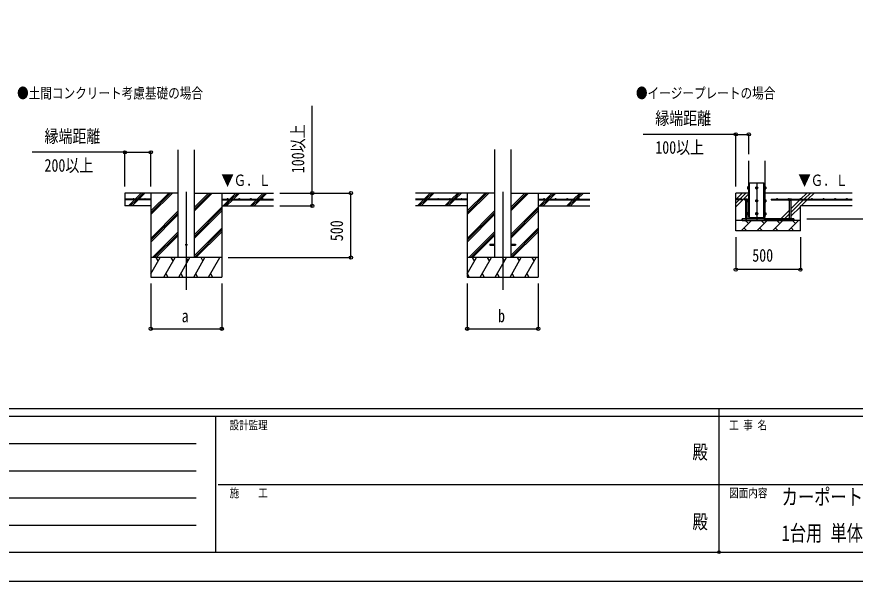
# Model space of a CAD drawing. Units: millimetres, scale not verified. Extents: x -12615 to 12615, y -8910 to 8910.
# Drawn here: x -5453 to 1040, y -8910 to -4540 of the extents above; entities that cross this region are included whole.
import ezdxf
from ezdxf.enums import TextEntityAlignment as Align

# ---------------------------------------------------------------- set-up
doc = ezdxf.new("R2010")
doc.units = ezdxf.units.MM
doc.header["$LTSCALE"] = 40
doc.header["$PDMODE"] = 32
doc.header["$PDSIZE"] = 20
for name, color, linetype in [('0-2_USER1', 3, 'Continuous'), ('0-4_YKK_12', 2, 'Continuous'), ('0-5_YKK_13', 4, 'Continuous'), ('0-6_YKK_A1', 4, 'Continuous'), ('0-7_YKK_D', 6, 'Continuous'), ('0-8_YKK_ZWAK', 7, 'Continuous')]:
    doc.layers.add(name, color=color, linetype=linetype)
doc.styles.add('ＭＳ ゴシック', font='')
doc.styles.get('ＭＳ ゴシック').set_extended_font_data('MS Gothic')

msp = doc.modelspace()

# ---------------------------------------------------------------- linework, layer by layer
at = {"layer": '0-4_YKK_12'}
for p, q in [((277.56, -5822.5), (277.56, -6122.5)), ((-4139.94, -5895.79), (-4139.94, -6655)), ((-1689.94, -5895.79), (-1689.94, -6655))]:
    msp.add_line(p, q, dxfattribs=at)
at = {"layer": '0-5_YKK_13'}
for p, q in [((221.56, -6095), (221.56, -5825)), ((221.56, -5825), (333.56, -5825)), ((333.56, -6095), (333.56, -5825)), ((206.86, -5858.51), (207.44, -5857.51)), ((206.86, -5858.51), (206.86, -5871.5)), ((206.86, -5871.5), (207.44, -5872.51)), ((212.36, -5857.51), (207.44, -5857.51)), ((212.36, -5861.25), (207.44, -5861.25)), ((212.36, -5868.75), (207.44, -5868.75)), ((212.36, -5872.51), (207.44, -5872.51)), ((212.36, -5857.51), (212.36, -5872.51)), ((213.96, -5857.96), (212.36, -5857.96)), ((212.36, -5864.5), (212.36, -5857.96)), ((212.36, -5864.5), (213.96, -5864.5)), ((212.36, -5865.5), (213.96, -5865.5)), ((212.36, -5872.05), (212.36, -5865.5)), ((212.36, -5872.05), (213.96, -5872.05)), ((213.96, -5864.5), (213.96, -5857.96)), ((213.96, -5872.05), (213.96, -5865.5)), ((341.16, -5857.95), (342.76, -5857.95)), ((341.16, -5864.5), (341.16, -5857.95)), ((342.76, -5864.5), (341.16, -5864.5)), ((342.76, -5865.5), (341.16, -5865.5)), ((341.16, -5872.05), (341.16, -5865.5)), ((342.76, -5872.05), (341.16, -5872.05)), ((342.76, -5857.49), (347.68, -5857.49)), ((342.76, -5857.49), (342.76, -5872.51)), ((342.76, -5864.5), (342.76, -5857.95)), ((342.76, -5861.25), (347.68, -5861.25)), ((342.76, -5872.05), (342.76, -5865.5)), ((342.76, -5868.75), (347.68, -5868.75)), ((342.76, -5872.51), (347.68, -5872.51)), ((348.26, -5858.5), (347.68, -5857.49)), ((348.26, -5871.5), (347.68, -5872.51)), ((348.26, -5858.5), (348.26, -5871.5)), ((185.56, -5952.5), (184.09, -5953.35)), ((185.56, -5952.5), (204.56, -5952.5)), ((189.06, -5960.5), (189.06, -6105)), ((189.57, -5960.5), (189.57, -5953.35)), ((200.54, -5960.5), (200.54, -5953.35)), ((201.06, -5960.5), (201.06, -6105)), ((204.56, -5952.5), (206.03, -5953.35)), ((206.03, -5960.5), (206.03, -5953.35)), ((206.86, -5958.51), (207.44, -5957.51)), ((206.86, -5958.51), (206.86, -5971.5)), ((206.86, -5971.5), (207.44, -5972.51)), ((212.36, -5957.51), (207.44, -5957.51)), ((212.36, -5961.25), (207.44, -5961.25)), ((212.36, -5968.75), (207.44, -5968.75)), ((212.36, -5972.51), (207.44, -5972.51)), ((212.36, -5957.51), (212.36, -5972.51)), ((213.96, -5957.96), (212.36, -5957.96)), ((212.36, -5964.5), (212.36, -5957.96)), ((212.36, -5964.5), (213.96, -5964.5)), ((212.36, -5965.5), (213.96, -5965.5)), ((212.36, -5972.05), (212.36, -5965.5)), ((212.36, -5972.05), (213.96, -5972.05)), ((213.96, -5964.5), (213.96, -5957.96)), ((213.96, -5972.05), (213.96, -5965.5)), ((341.16, -5957.95), (342.76, -5957.95)), ((341.16, -5964.5), (341.16, -5957.95)), ((342.76, -5964.5), (341.16, -5964.5)), ((342.76, -5965.5), (341.16, -5965.5)), ((341.16, -5972.05), (341.16, -5965.5)), ((342.76, -5972.05), (341.16, -5972.05)), ((342.76, -5957.49), (347.68, -5957.49)), ((342.76, -5957.49), (342.76, -5972.51)), ((342.76, -5964.5), (342.76, -5957.95)), ((342.76, -5961.25), (347.68, -5961.25)), ((342.76, -5972.05), (342.76, -5965.5)), ((342.76, -5968.75), (347.68, -5968.75)), ((342.76, -5972.51), (347.68, -5972.51)), ((348.26, -5958.5), (347.68, -5957.49)), ((348.26, -5971.5), (347.68, -5972.51)), ((348.26, -5958.5), (348.26, -5971.5)), ((525.56, -5952.5), (524.09, -5953.35)), ((524.09, -5960.5), (524.09, -5953.35)), ((544.56, -5952.5), (525.56, -5952.5)), ((529.06, -5960.5), (529.06, -6105)), ((529.57, -5960.5), (529.57, -5953.35)), ((540.54, -5960.5), (540.54, -5953.35)), ((541.06, -5960.5), (541.06, -6105)), ((544.56, -5952.5), (546.03, -5953.35)), ((206.86, -6058.51), (207.44, -6057.51)), ((206.86, -6058.51), (206.86, -6071.5)), ((206.86, -6071.5), (207.44, -6072.51)), ((212.36, -6057.51), (207.44, -6057.51)), ((212.36, -6061.25), (207.44, -6061.25)), ((212.36, -6068.75), (207.44, -6068.75)), ((212.36, -6072.51), (207.44, -6072.51)), ((212.36, -6057.51), (212.36, -6072.51)), ((213.96, -6057.96), (212.36, -6057.96)), ((212.36, -6064.5), (212.36, -6057.96)), ((212.36, -6064.5), (213.96, -6064.5)), ((212.36, -6065.5), (213.96, -6065.5)), ((212.36, -6072.05), (212.36, -6065.5)), ((212.36, -6072.05), (213.96, -6072.05)), ((213.96, -6064.5), (213.96, -6057.96)), ((213.96, -6072.05), (213.96, -6065.5)), ((221.56, -6105), (221.56, -6095)), ((333.56, -6105), (333.56, -6095)), ((341.16, -6057.95), (342.76, -6057.95)), ((341.16, -6064.5), (341.16, -6057.95)), ((342.76, -6064.5), (341.16, -6064.5)), ((342.76, -6065.5), (341.16, -6065.5)), ((341.16, -6072.05), (341.16, -6065.5)), ((342.76, -6072.05), (341.16, -6072.05)), ((342.76, -6057.49), (347.68, -6057.49)), ((342.76, -6057.49), (342.76, -6072.51)), ((342.76, -6064.5), (342.76, -6057.95)), ((342.76, -6061.25), (347.68, -6061.25)), ((342.76, -6072.05), (342.76, -6065.5)), ((342.76, -6068.75), (347.68, -6068.75)), ((342.76, -6072.51), (347.68, -6072.51)), ((348.26, -6058.5), (347.68, -6057.49)), ((348.26, -6071.5), (347.68, -6072.51)), ((348.26, -6058.5), (348.26, -6071.5)), ((565.06, -6105), (165.06, -6105)), ((165.06, -6117), (165.06, -6105)), ((165.06, -6117), (565.06, -6117)), ((189.06, -6105), (201.06, -6105)), ((189.06, -6118.5), (201.06, -6118.5)), ((541.06, -6105), (529.06, -6105)), ((541.06, -6118.5), (529.06, -6118.5)), ((565.06, -6117), (565.06, -6105)), ((-1789.94, -6300.5), (-1789.94, -6309.5)), ((-1789.94, -6300.5), (-1752.44, -6300.5)), ((-1789.94, -6309.5), (-1752.44, -6309.5)), ((-1627.44, -6300.5), (-1589.94, -6300.5)), ((-1627.44, -6309.5), (-1589.94, -6309.5)), ((-1589.94, -6300.5), (-1589.94, -6309.5))]:
    msp.add_line(p, q, dxfattribs=at)
for points in [[(215.06, -5856.5), (213.96, -5856.5), (213.96, -5873.5), (215.06, -5873.5)], [(340.06, -5856.5), (341.16, -5856.5), (341.16, -5873.5), (340.06, -5873.5)], [(206.03, -5960.5), (184.09, -5960.5), (184.09, -5953.35)], [(215.06, -5956.5), (213.96, -5956.5), (213.96, -5973.5), (215.06, -5973.5)], [(340.06, -5956.5), (341.16, -5956.5), (341.16, -5973.5), (340.06, -5973.5)], [(524.09, -5960.5), (546.03, -5960.5), (546.03, -5953.35)], [(215.06, -6056.5), (213.96, -6056.5), (213.96, -6073.5), (215.06, -6073.5)], [(340.06, -6056.5), (341.16, -6056.5), (341.16, -6073.5), (340.06, -6073.5)], [(189.06, -6117), (189.06, -6118.5), (191.06, -6120.5), (199.06, -6120.5)], [(201.06, -6117), (201.06, -6118.5), (199.06, -6120.5)], [(529.06, -6117), (529.06, -6118.5), (531.06, -6120.5)], [(541.06, -6117), (541.06, -6118.5), (539.06, -6120.5), (531.06, -6120.5)]]:
    msp.add_lwpolyline(points, dxfattribs=at)
for points in [[(277.56, -5857.49), (271.06, -5861.25), (271.06, -5868.75), (277.56, -5872.51), (284.06, -5868.75), (284.06, -5861.25)], [(277.56, -5957.49), (271.06, -5961.25), (271.06, -5968.75), (277.56, -5972.51), (284.06, -5968.75), (284.06, -5961.25)], [(277.56, -6057.49), (271.06, -6061.25), (271.06, -6068.75), (277.56, -6072.51), (284.06, -6068.75), (284.06, -6061.25)]]:
    msp.add_lwpolyline(points, close=True, dxfattribs=at)
for centre, radius in [((277.56, -5865), 8.5), ((277.56, -5865), 6.5), ((277.56, -5965), 8.5), ((277.56, -5965), 6.5), ((277.56, -6065), 8.5), ((277.56, -6065), 6.5), ((-4139.94, -6305), 5)]:
    msp.add_circle(centre, radius, dxfattribs=at)
for centre, radius, start, end in [((210.16, -5859.38), 3.31, 145.51973, 214.48027), ((219.28, -5865), 12.42, 162.41205, 197.58795), ((210.18, -5870.63), 3.32, 145.61575, 214.38425), ((277.56, -5865), 7.05, 157.21814, 202.78186), ((277.56, -5865), 7.05, 97.21814, 142.78186), ((277.56, -5865), 7.05, 217.21814, 262.78186), ((277.56, -5865), 7.05, 37.21814, 82.78186), ((277.56, -5865), 7.05, 277.21814, 322.78186), ((277.56, -5865), 7.05, 337.21814, 22.78186), ((344.94, -5859.37), 3.32, 325.61575, 34.38425), ((335.84, -5865), 12.42, 342.41205, 17.58795), ((344.94, -5870.63), 3.32, 325.61575, 34.38425), ((186.83, -5957.36), 4.86, 55.61575, 124.38425), ((195.06, -5970.65), 18.15, 72.41205, 107.58795), ((203.29, -5957.36), 4.86, 55.61575, 124.38425), ((210.16, -5959.38), 3.31, 145.51973, 214.48027), ((219.28, -5965), 12.42, 162.41205, 197.58795), ((210.18, -5970.63), 3.32, 145.61575, 214.38425), ((277.56, -5965), 7.05, 157.21814, 202.78186), ((277.56, -5965), 7.05, 97.21814, 142.78186), ((277.56, -5965), 7.05, 217.21814, 262.78186), ((277.56, -5965), 7.05, 37.21814, 82.78186), ((277.56, -5965), 7.05, 277.21814, 322.78186), ((277.56, -5965), 7.05, 337.21814, 22.78186), ((344.94, -5959.37), 3.32, 325.61575, 34.38425), ((335.84, -5965), 12.42, 342.41205, 17.58795), ((344.94, -5970.63), 3.32, 325.61575, 34.38425), ((526.83, -5957.36), 4.86, 55.61575, 124.38425), ((535.06, -5970.65), 18.15, 72.41205, 107.58795), ((543.29, -5957.36), 4.86, 55.61575, 124.38425), ((210.16, -6059.38), 3.31, 145.51973, 214.48027), ((219.28, -6065), 12.42, 162.41205, 197.58795), ((210.18, -6070.63), 3.32, 145.61575, 214.38425), ((277.56, -6065), 7.05, 157.21814, 202.78186), ((277.56, -6065), 7.05, 97.21814, 142.78186), ((277.56, -6065), 7.05, 217.21814, 262.78186), ((277.56, -6065), 7.05, 37.21814, 82.78186), ((277.56, -6065), 7.05, 277.21814, 322.78186), ((277.56, -6065), 7.05, 337.21814, 22.78186), ((344.94, -6059.37), 3.32, 325.61575, 34.38425), ((335.84, -6065), 12.42, 342.41205, 17.58795), ((344.94, -6070.63), 3.32, 325.61575, 34.38425)]:
    msp.add_arc(centre, radius, start, end, dxfattribs=at)
at = {"layer": '0-6_YKK_A1'}
for p, q in [((-4202.44, -6405), (-4202.44, -5569.65)), ((-4077.44, -6405), (-4077.44, -5569.65)), ((-1752.44, -5568.65), (-1752.44, -6405)), ((-1627.44, -5568.65), (-1627.44, -6405)), ((215.06, -6095), (215.06, -5655)), ((340.06, -5655), (340.06, -6095)), ((-4535.98, -5952.5), (-4488.48, -5905)), ((-4521.83, -5952.5), (-4474.33, -5905)), ((-4507.69, -5952.5), (-4460.19, -5905)), ((-4414.94, -5905), (-4414.94, -6555)), ((-4414.94, -6071.88), (-4248.06, -5905)), ((-4414.94, -6057.74), (-4262.2, -5905)), ((-4414.94, -6043.6), (-4276.34, -5905)), ((-4077.44, -6042.75), (-3939.69, -5905)), ((-4077.44, -6028.61), (-3953.83, -5905)), ((-4077.44, -6014.46), (-3967.98, -5905)), ((-4077.44, -5905), (-3464.94, -5905)), ((-3864.94, -5905), (-3864.94, -6555)), ((-3803.34, -5952.5), (-3755.84, -5905)), ((-3789.2, -5952.5), (-3741.7, -5905)), ((-3775.06, -5952.5), (-3727.56, -5905)), ((-3591.21, -5952.5), (-3543.71, -5905)), ((-3577.07, -5952.5), (-3529.57, -5905)), ((-3562.93, -5952.5), (-3515.43, -5905)), ((-1752.44, -5905), (-2364.94, -5905)), ((-2298.11, -5952.5), (-2250.61, -5905)), ((-2279.11, -5947.64), (-2236.47, -5905)), ((-2269.82, -5952.5), (-2222.32, -5905)), ((-2085.98, -5952.5), (-2038.48, -5905)), ((-2071.83, -5952.5), (-2024.33, -5905)), ((-2057.69, -5952.5), (-2010.19, -5905)), ((-1964.94, -5905), (-1964.94, -6555)), ((-1964.94, -6071.88), (-1798.06, -5905)), ((-1964.94, -6057.74), (-1812.2, -5905)), ((-1964.94, -6043.6), (-1826.34, -5905)), ((-1627.44, -6042.75), (-1489.69, -5905)), ((-1627.44, -6028.61), (-1503.83, -5905)), ((-1627.44, -6014.46), (-1517.98, -5905)), ((-1627.44, -5905), (-1014.94, -5905)), ((-1414.94, -5905), (-1414.94, -6555)), ((-1353.34, -5952.5), (-1305.84, -5905)), ((-1339.2, -5952.5), (-1291.7, -5905)), ((-1325.06, -5952.5), (-1277.56, -5905)), ((-1141.21, -5952.5), (-1093.71, -5905)), ((-1127.07, -5952.5), (-1079.57, -5905)), ((-1112.93, -5952.5), (-1065.43, -5905)), ((215.06, -5905), (115.06, -5905)), ((115.06, -6197), (115.06, -5905)), ((116.99, -5952.5), (164.49, -5905)), ((145.27, -5952.5), (192.77, -5905)), ((1015.06, -5905), (340.06, -5905)), ((616.99, -5952.5), (664.49, -5905)), ((645.27, -5952.5), (692.77, -5905)), ((673.56, -5952.5), (721.06, -5905)), ((-4414.94, -5952.5), (-4614.94, -5952.5)), ((-4414.94, -5957.5), (-4614.94, -5957.5)), ((-4587.07, -6003.6), (-4540.98, -5957.5)), ((-4574.33, -6005), (-4526.83, -5957.5)), ((-4560.19, -6005), (-4512.69, -5957.5)), ((-4414.94, -5952.5), (-4414.94, -5957.5)), ((-3864.94, -5952.5), (-3464.94, -5952.5)), ((-3864.94, -5952.5), (-3864.94, -5957.5)), ((-3864.94, -5957.5), (-3464.94, -5957.5)), ((-3855.84, -6005), (-3808.34, -5957.5)), ((-3841.7, -6005), (-3794.2, -5957.5)), ((-3827.56, -6005), (-3780.06, -5957.5)), ((-3643.71, -6005), (-3596.21, -5957.5)), ((-3629.57, -6005), (-3582.07, -5957.5)), ((-3615.43, -6005), (-3567.93, -5957.5)), ((-1964.94, -5952.5), (-2364.94, -5952.5)), ((-1964.94, -5957.5), (-2364.94, -5957.5)), ((-2350.61, -6005), (-2303.11, -5957.5)), ((-2336.47, -6005), (-2288.97, -5957.5)), ((-2322.32, -6005), (-2274.82, -5957.5)), ((-2283.97, -5952.5), (-2282.3, -5950.83)), ((-2137.07, -6003.6), (-2090.98, -5957.5)), ((-2124.33, -6005), (-2076.83, -5957.5)), ((-2110.19, -6005), (-2062.69, -5957.5)), ((-1964.94, -5952.5), (-1964.94, -5957.5)), ((-1414.94, -5952.5), (-1014.94, -5952.5)), ((-1414.94, -5952.5), (-1414.94, -5957.5)), ((-1414.94, -5957.5), (-1014.94, -5957.5)), ((-1405.84, -6005), (-1358.34, -5957.5)), ((-1391.7, -6005), (-1344.2, -5957.5)), ((-1377.56, -6005), (-1330.06, -5957.5)), ((-1193.71, -6005), (-1146.21, -5957.5)), ((-1179.57, -6005), (-1132.07, -5957.5)), ((-1165.43, -6005), (-1117.93, -5957.5)), ((115.06, -6011), (215.06, -5911)), ((165.06, -5952.5), (115.06, -5952.5)), ((115.06, -5982.71), (140.27, -5957.5)), ((165.06, -5957.5), (115.06, -5957.5)), ((165.06, -5952.5), (165.06, -5957.5)), ((390.06, -5952.5), (1015.06, -5952.5)), ((390.06, -5952.5), (390.06, -5957.5)), ((390.06, -5957.5), (524.09, -5957.5)), ((541.06, -6056.71), (640.27, -5957.5)), ((541.06, -6028.43), (611.99, -5957.5)), ((546.03, -5957.5), (1015.06, -5957.5)), ((621.06, -6005), (668.56, -5957.5)), ((-4414.94, -6005), (-4614.94, -6005)), ((-4077.44, -6226.59), (-3864.94, -6014.1)), ((-4077.44, -6240.74), (-3864.94, -6028.24)), ((-3864.94, -6005), (-3464.94, -6005)), ((-1964.94, -6005), (-2364.94, -6005)), ((-1627.44, -6226.59), (-1414.94, -6014.1)), ((-1627.44, -6240.74), (-1414.94, -6028.24)), ((-1414.94, -6005), (-1014.94, -6005)), ((541.06, -6085), (615.06, -6011)), ((615.06, -6197), (615.06, -6005)), ((1015.06, -6005), (615.06, -6005)), ((-4414.94, -6255.73), (-4202.44, -6043.23)), ((-4414.94, -6269.87), (-4202.44, -6057.37)), ((-4414.94, -6284.01), (-4202.44, -6071.51)), ((-4077.44, -6254.88), (-3864.94, -6042.38)), ((-1964.94, -6255.73), (-1752.44, -6043.23)), ((-1964.94, -6269.87), (-1752.44, -6057.37)), ((-1964.94, -6284.01), (-1752.44, -6071.51)), ((-1627.44, -6254.88), (-1414.94, -6042.38)), ((215.06, -6095), (340.06, -6095)), ((464.49, -6105), (529.06, -6040.43)), ((492.77, -6105), (529.06, -6068.71)), ((521.06, -6105), (529.06, -6097)), ((615.06, -6117), (115.06, -6117)), ((155.8, -6197), (235.8, -6117)), ((213.13, -6139.66), (193.97, -6120.5)), ((277.22, -6197), (357.22, -6117)), ((334.56, -6139.66), (311.89, -6117)), ((333.56, -6105), (565.06, -6105)), ((398.64, -6197), (478.64, -6117)), ((455.98, -6139.66), (433.32, -6117)), ((520.06, -6197), (600.06, -6117)), ((577.4, -6139.66), (554.74, -6117)), ((565.06, -6105), (565.06, -6117)), ((-4402.08, -6405), (-4202.44, -6205.36)), ((-4387.94, -6405), (-4202.44, -6219.5)), ((-4077.44, -6388.72), (-3864.94, -6176.23)), ((-4077.44, -6402.87), (-3864.94, -6190.37)), ((-4065.43, -6405), (-3864.94, -6204.51)), ((-1952.08, -6405), (-1752.44, -6205.36)), ((-1937.94, -6405), (-1752.44, -6219.5)), ((-1627.44, -6388.72), (-1414.94, -6176.23)), ((-1627.44, -6402.87), (-1414.94, -6190.37)), ((-1615.43, -6405), (-1414.94, -6204.51)), ((615.06, -6197), (115.06, -6197)), ((178.46, -6174.34), (201.12, -6197)), ((299.88, -6174.34), (322.54, -6197)), ((421.3, -6174.34), (443.96, -6197)), ((542.72, -6174.34), (565.38, -6197)), ((-4373.8, -6405), (-4202.44, -6233.64)), ((-1923.8, -6405), (-1752.44, -6233.64)), ((-3864.94, -6405), (-4414.94, -6405)), ((-4414.94, -6530.45), (-4342.51, -6405)), ((-4357.51, -6430.98), (-4372.51, -6405)), ((-4313.64, -6555), (-4227.04, -6405)), ((-4242.04, -6430.98), (-4257.04, -6405)), ((-4198.17, -6555), (-4111.57, -6405)), ((-4126.57, -6430.98), (-4141.57, -6405)), ((-4082.7, -6555), (-3996.1, -6405)), ((-4011.1, -6430.98), (-4026.1, -6405)), ((-3967.23, -6555), (-3880.63, -6405)), ((-3910.63, -6405), (-3910.63, -6405)), ((-1414.94, -6405), (-1964.94, -6405)), ((-1964.94, -6530.45), (-1892.51, -6405)), ((-1907.51, -6430.98), (-1922.51, -6405)), ((-1863.64, -6555), (-1777.04, -6405)), ((-1792.04, -6430.98), (-1807.04, -6405)), ((-1748.17, -6555), (-1661.57, -6405)), ((-1676.57, -6430.98), (-1691.57, -6405)), ((-1632.7, -6555), (-1546.1, -6405)), ((-1561.1, -6430.98), (-1576.1, -6405)), ((-1517.23, -6555), (-1430.63, -6405)), ((-1445.63, -6430.98), (-1460.63, -6405)), ((-4414.94, -6555), (-3864.94, -6555)), ((-4298.65, -6529.02), (-4283.65, -6555)), ((-4183.18, -6529.02), (-4168.18, -6555)), ((-4067.7, -6529.02), (-4052.7, -6555)), ((-3952.24, -6529.02), (-3937.24, -6555)), ((-1964.94, -6555), (-1414.94, -6555)), ((-1964.11, -6529.02), (-1949.12, -6555)), ((-1848.65, -6529.02), (-1833.65, -6555)), ((-1733.18, -6529.02), (-1718.18, -6555)), ((-1617.7, -6529.02), (-1602.7, -6555)), ((-1502.24, -6529.02), (-1487.24, -6555))]:
    msp.add_line(p, q, dxfattribs=at)
for points in [[(-4202.44, -5905), (-4614.94, -5905), (-4614.94, -6005)], [(221.56, -6105), (165.06, -6105), (165.06, -6117)]]:
    msp.add_lwpolyline(points, dxfattribs=at)
for centre in [(-4549.94, -5950), (-4459.94, -5950), (-3819.94, -5950), (-3729.94, -5950), (-3639.94, -5950), (-3549.94, -5950), (-2279.94, -5950), (-2189.94, -5950), (-2099.94, -5950), (-2009.94, -5950), (-1369.94, -5950), (-1279.94, -5950), (-1189.94, -5950), (-1099.94, -5950), (140.06, -5950), (435.06, -5950), (525.06, -5950), (615.06, -5950), (705.06, -5950), (795.06, -5950), (885.06, -5950), (975.06, -5950)]:
    msp.add_circle(centre, 2.5, dxfattribs=at)
at = {"layer": '0-7_YKK_D'}
for p, q in [((115.06, -5450.47), (-602.75, -5450.47)), ((115.06, -5855), (115.06, -5449.47)), ((115.06, -5450.47), (215.06, -5450.47)), ((215.06, -5605), (215.06, -5449.47)), ((-4614.94, -5589.74), (-5332.75, -5589.74)), ((-4614.94, -5855), (-4614.94, -5588.74)), ((-4614.94, -5589.74), (-4414.94, -5589.74)), ((-4414.94, -5855), (-4414.94, -5588.74)), ((-3414.94, -5905), (-2863.94, -5905)), ((-3414.94, -5905), (-3163.94, -5905)), ((-2864.94, -6405), (-2864.94, -5905)), ((-3414.94, -6005), (-3163.94, -6005)), ((665.06, -6105), (1616.06, -6105)), ((115.06, -6247), (115.06, -6499)), ((615.06, -6247), (615.06, -6499)), ((-3814.94, -6405), (-2863.94, -6405)), ((615.06, -6498), (115.06, -6498)), ((-4414.94, -6605), (-4414.94, -6956)), ((-3864.94, -6605), (-3864.94, -6956)), ((-1964.94, -6605), (-1964.94, -6956)), ((-1414.94, -6605), (-1414.94, -6956)), ((-4414.94, -6955), (-3864.94, -6955)), ((-1964.94, -6955), (-1414.94, -6955))]:
    msp.add_line(p, q, dxfattribs=at)
msp.add_lwpolyline([(-3164.94, -6005), (-3164.94, -5905), (-3164.94, -5229.8)], dxfattribs=at)
for centre in [(115.06, -5450.47), (215.06, -5450.47), (-4614.94, -5589.74), (-4414.94, -5589.74), (-3164.94, -5905), (-2864.94, -5905), (-3164.94, -6005), (-2864.94, -6405), (115.06, -6498), (615.06, -6498), (-4414.94, -6955), (-3864.94, -6955), (-1964.94, -6955), (-1414.94, -6955)]:
    msp.add_circle(centre, 12.75, dxfattribs=at)
at = {"layer": '0-8_YKK_ZWAK'}
for p, q in [((11685.06, -7575), (-11714.94, -7575)), ((-14.94, -7575), (-14.94, -8685)), ((-3914.94, -7635), (-11714.94, -7635)), ((-3914.94, -7635), (-3914.94, -8685)), ((-14.94, -7635), (-3914.94, -7635)), ((3885.06, -7635), (-14.94, -7635)), ((-11587.44, -7845), (-4064.94, -7845)), ((-11587.44, -8055), (-4064.94, -8055)), ((-3892.44, -8160), (-14.94, -8160)), ((-14.94, -8160), (3885.06, -8160)), ((-11587.44, -8265), (-4064.94, -8265)), ((-11587.44, -8475), (-4064.94, -8475)), ((-11714.94, -8685), (-3914.94, -8685)), ((-3914.94, -8685), (-14.94, -8685)), ((-14.94, -8685), (3885.06, -8685))]:
    msp.add_line(p, q, dxfattribs=at)
msp.add_lwpolyline([(-12615, -8910), (12615, -8910), (12615, 8910), (-12615, 8910)], close=True, dxfattribs=at)
msp.add_point((-14.94, -8685), dxfattribs=at)

# ---------------------------------------------------------------- texts
at = {"layer": '0-2_USER1', "style": 'ＭＳ ゴシック'}
for s, height, width, p in [('●土間コンクリート考慮基礎の場合', 82.48, 0.8, (-5450.57, -5197.22)), ('●イージープレートの場合', 82.48, 0.8, (-658.29, -5197.22)), ('カーポート ジーポートPro/ProG 3000タイプ', 123.2, 0.75, (470.36, -8355.88)), ('1台用 単体 柱4本仕様 納まり図', 123.2, 0.75, (470.36, -8635.88))]:
    msp.add_text(s, height=height, dxfattribs=dict(at, width=width)).set_placement(p, align=Align.BOTTOM_LEFT)
at = {"layer": '0-6_YKK_A1', "style": 'ＭＳ ゴシック', "width": 0.8}
for p in [(-3868.81, -5876.55), (599.6, -5876.55)]:
    msp.add_text('▼Ｇ．Ｌ', height=87.98, dxfattribs=at).set_placement(p, align=Align.BOTTOM_LEFT)
at = {"layer": '0-7_YKK_D', "style": 'ＭＳ ゴシック', "width": 0.8}
for s, p in [('縁端距離', (-508.14, -5405.47)), ('縁端距離', (-5238.14, -5544.74)), ('100以上', (-508.14, -5630.47)), ('200以上', (-5238.14, -5769.74)), ('500', (242.66, -6466)), ('b', (-1725.94, -6935)), ('a', (-4175.94, -6935))]:
    msp.add_text(s, height=98.97, dxfattribs=at).set_placement(p, align=Align.BOTTOM_LEFT)
for s, p in [('100以上', (-3196.94, -5751.4)), ('500', (-2896.94, -6277.4))]:
    msp.add_text(s, height=98.97, rotation=90, dxfattribs=at).set_placement(p, align=Align.BOTTOM_LEFT)
at = {"layer": '0-8_YKK_ZWAK', "style": 'ＭＳ ゴシック', "width": 0.8}
for s, height, p in [('設計監理', 65.98, (-3804.94, -7755)), ('工 事 名', 65.98, (63.81, -7755)), ('殿', 110, (-221, -7997.5)), ('施\u3000\u3000工', 65.98, (-3804.94, -8280)), ('図面内容', 65.98, (63.81, -8280)), ('殿', 110, (-221, -8537.5))]:
    msp.add_text(s, height=height, dxfattribs=at).set_placement(p, align=Align.BOTTOM_LEFT)

doc.saveas('drawing.dxf')
